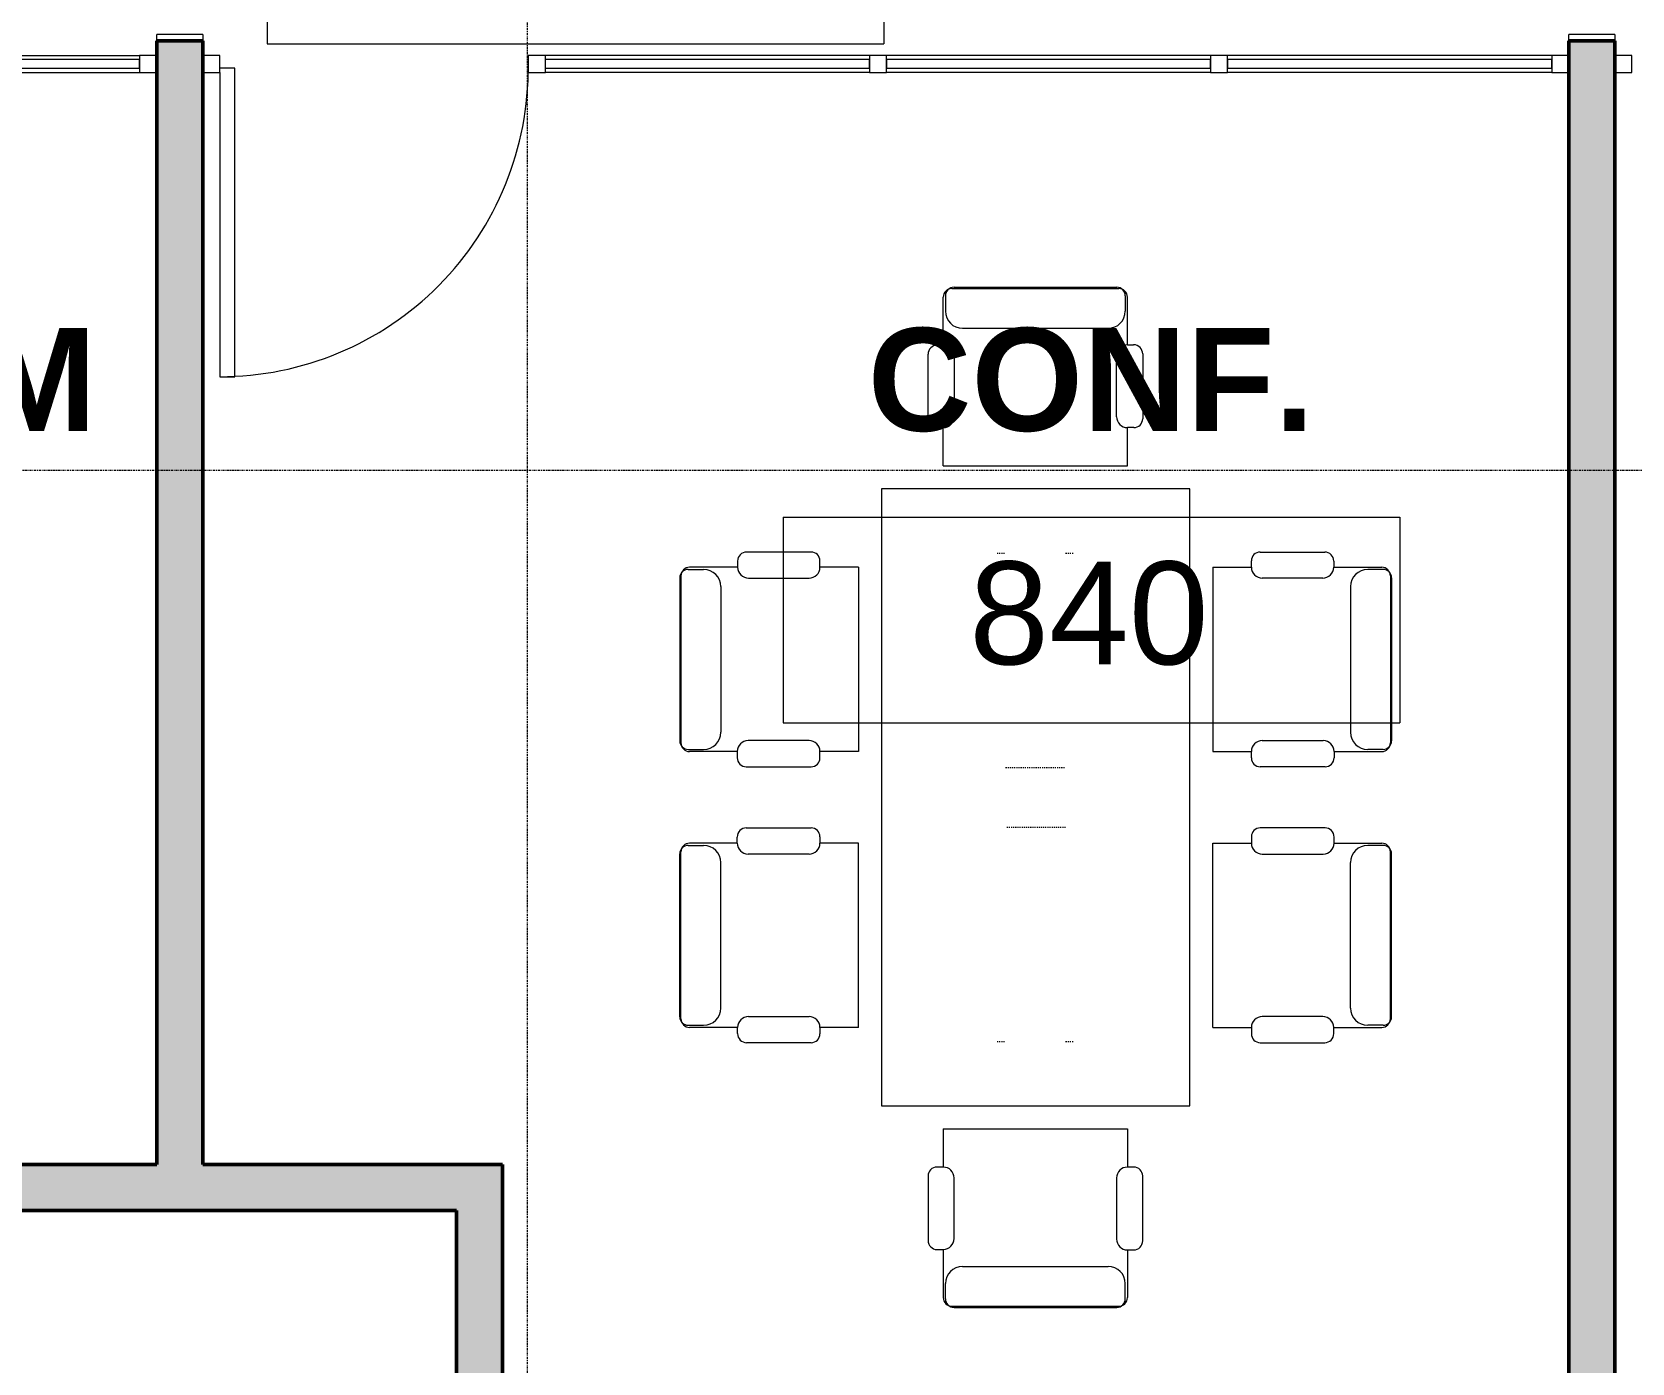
# Model space of a CAD drawing. Header units: inches. Extents: x -956 to 1409, y -1111 to 895.
# Drawn here: x -140.8 to 46, y -907.9 to -752.6 of the extents above; entities that cross this region are included whole.
import ezdxf

# ---------------------------------------------------------------- set-up
doc = ezdxf.new("R2010")
doc.units = ezdxf.units.IN
doc.header["$MEASUREMENT"] = 0
for name, pattern in [('Dash', [0.25, 0.125, -0.125]), ('Dash_2_', [0.25, 0.125, -0.125]), ('Grid Line 1_4_', [0.4375, 0.25, -0.0625, 0.0625, -0.0625])]:
    doc.linetypes.add(name, pattern=pattern)
for name, color, linetype, lineweight in [('A-AREA-IDEN', 2, 'Continuous', 9), ('A-DOOR', 31, 'Continuous', 13), ('A-GLAZ-CURT', 52, 'Continuous', 9), ('A-GLAZ-CWMG', 51, 'Continuous', 9), ('A-WALL-PATT', 111, 'Continuous', 13), ('I-FURN', 30, 'Continuous', 9), ('I-FURN-HDLN', 30, 'Dash_2_', 9), ('I-WALL', 2, 'Continuous', 13), ('S-GRID', 1, 'Continuous', 9)]:
    doc.layers.add(name, color=color, linetype=linetype, lineweight=lineweight)
doc.styles.add('Arial_3', font='arial.ttf', dxfattribs={"height": 12})
doc.styles.add('Arial_B', font='arialbd.ttf', dxfattribs={"height": 12})

# ---------------------------------------------------------------- blocks, each defined once
blk = doc.blocks.new('Basic Wall _ Metal Stud - 5 3_8_ - Acoustic Plywood Face Pattern to deck - ___-2776639-8TH FLOOR TELECOM UNDERFLOOR ROUTING PLAN')
at = {"layer": 'I-WALL', "color": 253}
for p, q in [((-126.23, -753.62), (-126.23, -752.87)), ((-120.85, -752.87), (-126.23, -752.87)), ((-120.85, -752.87), (-120.85, -753.62)), ((38.65, -753.62), (38.65, -752.87)), ((44.02, -752.87), (38.65, -752.87)), ((44.02, -752.87), (44.02, -753.62))]:
    blk.add_line(p, q, dxfattribs=at)
blk = doc.blocks.new('Curtain Wall-Store Front-Sgl w swing _ Bar - Store Front Door-3130017-8TH FLOOR TELECOM UNDERFLOOR ROUTING PLAN')
at = {"layer": 'A-DOOR', "color": 133, "lineweight": 20}
for p, q in [((-16.25, -0.5), (-18, -0.5)), ((-18, -1), (-18, -36.5)), ((-16.25, -36.5), (-16.25, -0.5)), ((-18, -36.5), (-16.25, -36.5))]:
    blk.add_line(p, q, dxfattribs=at)
at = {"layer": 'A-DOOR', "color": 53, "lineweight": 9}
blk.add_arc((-18, -0.5), 36, 270, 0.5, dxfattribs=at)
blk = doc.blocks.new('System Panel - Glazed Centered-2815569-8TH FLOOR TELECOM UNDERFLOOR ROUTING PLAN')
at = {"layer": 'A-GLAZ-CURT', "color": 253, "lineweight": 13}
for p, q in [((18.92, 0.5), (-18.92, 0.5)), ((-18.92, 0.5), (-18.92, -0.5)), ((18.92, -0.5), (18.92, 0.5)), ((-18.92, -0.5), (18.92, -0.5))]:
    blk.add_line(p, q, dxfattribs=at)
blk = doc.blocks.new('Rectangular Mullion - 2_ x 2_ Office Front-2815567-8TH FLOOR TELECOM UNDERFLOOR ROUTING PLAN')
at = {"layer": 'A-GLAZ-CWMG', "color": 53}
for p, q in [((-43.02, -755.31), (-80.85, -755.31)), ((-43.02, -757.31), (-80.85, -757.31))]:
    blk.add_line(p, q, dxfattribs=at)
blk = doc.blocks.new('Rectangular Mullion - 2_ x 2_ Office Front-2125594-8TH FLOOR TELECOM UNDERFLOOR ROUTING PLAN')
at = {"layer": 'A-GLAZ-CWMG', "color": 133, "lineweight": 20}
for p, q in [((-2, 1), (0, 1)), ((-2, -1), (-2, 1)), ((0, 1), (0, -1)), ((0, -1), (-2, -1))]:
    blk.add_line(p, q, dxfattribs=at)
blk = doc.blocks.new('Rectangular Mullion - 2_ x 2_ Office Front-2815608-8TH FLOOR TELECOM UNDERFLOOR ROUTING PLAN')
at = {"layer": 'A-GLAZ-CWMG', "color": 133, "lineweight": 20}
for p, q in [((0, 1), (-2, 1)), ((-2, 1), (-2, -1)), ((0, -1), (0, 1)), ((-2, -1), (0, -1))]:
    blk.add_line(p, q, dxfattribs=at)
blk = doc.blocks.new('Rectangular Mullion - 2_ x 2_ Office Front-1475611-8TH FLOOR TELECOM UNDERFLOOR ROUTING PLAN')
at = {"layer": 'A-GLAZ-CWMG', "color": 133, "lineweight": 20}
for p, q in [((-1, 1), (1, 1)), ((-1, -1), (-1, 1)), ((1, 1), (1, -1)), ((1, -1), (-1, -1))]:
    blk.add_line(p, q, dxfattribs=at)
blk = doc.blocks.new('Rectangular Mullion - 2_ x 2_ Office Front-2806403-8TH FLOOR TELECOM UNDERFLOOR ROUTING PLAN')
at = {"layer": 'A-GLAZ-CWMG', "color": 133, "lineweight": 20}
for p, q in [((0, 1), (-2, 1)), ((-2, 1), (-2, -1)), ((0, -1), (0, 1)), ((-2, -1), (0, -1))]:
    blk.add_line(p, q, dxfattribs=at)
blk = doc.blocks.new('Table-Rectangular - 72_ x 36_-3134037-8TH FLOOR TELECOM UNDERFLOOR ROUTING PLAN')
at = {"layer": 'I-FURN', "color": 53}
for p, q in [((36, 18), (-36, 18)), ((-36, 18), (-36, -18)), ((36, -18), (36, 18)), ((-36, -18), (36, -18))]:
    blk.add_line(p, q, dxfattribs=at)
at = {"layer": 'I-FURN-HDLN', "color": 53, "linetype": 'Dash'}
for p, q in [((-28.5, 3.5), (-28.5, 4.5)), ((28.5, 3.5), (28.5, 4.5)), ((-3.5, -3.5), (-3.5, 3.5)), ((3.5, 3.5), (3.5, -3.5)), ((-28.5, -4.5), (-28.5, -3.5)), ((28.5, -4.5), (28.5, -3.5))]:
    blk.add_line(p, q, dxfattribs=at)
blk = doc.blocks.new('Chair-Task Arms - Chair-Task Arms-1500764-8TH FLOOR TELECOM UNDERFLOOR ROUTING PLAN')
at = {"layer": 'I-FURN', "color": 53}
for p, q in [((-5.2, 11.1), (-5.2, 6.62)), ((-5.2, 11.1), (16.3, 11.1)), ((16.3, 11.1), (16.3, 6.62)), ((-5.2, 6.62), (-5.95, 6.62)), ((17.05, 6.62), (16.3, 6.62)), ((-6.98, 5.59), (-6.98, -1.94)), ((-3.93, -1.72), (-3.93, 5.35)), ((15.03, 5.35), (15.03, -1.77)), ((18.08, -1.98), (18.08, 5.59)), ((-5.92, -3), (-5.2, -3)), ((-5.2, -3), (-5.2, -8.61)), ((16.3, -3.04), (17.02, -3.04)), ((16.3, -3.04), (16.3, -8.61)), ((-2.95, -4.97), (14.05, -4.97)), ((-4.95, -8.75), (-4.95, -6.97)), ((16.05, -8.75), (16.05, -6.97)), ((-4.2, -9.61), (15.3, -9.61)), ((-3.95, -9.75), (15.05, -9.75))]:
    blk.add_line(p, q, dxfattribs=at)
for centre, radius, start, end in [((-5.95, 5.59), 1.03, 90, 180), ((-5.2, 5.35), 1.27, 360, 90), ((16.3, 5.35), 1.27, 90, 180), ((17.05, 5.59), 1.03, 0, 90), ((-5.2, -1.72), 1.27, 270, 0), ((16.3, -1.77), 1.27, 180, 270), ((-5.92, -1.94), 1.06, 180, 270), ((17.02, -1.98), 1.06, 270, 0), ((-2.95, -6.97), 2, 90, 180), ((14.05, -6.97), 2, 0, 90), ((-4.2, -8.61), 1, 180, 270), ((-3.95, -8.75), 1, 180, 270), ((15.05, -8.75), 1, 270, 0), ((15.3, -8.61), 1, 270, 0)]:
    blk.add_arc(centre, radius, start, end, dxfattribs=at)
blk = doc.blocks.new('Chair-Task Arms - Chair-Task Arms-3134206-8TH FLOOR TELECOM UNDERFLOOR ROUTING PLAN')
at = {"layer": 'I-FURN', "color": 53}
for p, q in [((-4.2, 9.61), (15.3, 9.61)), ((-3.95, 9.75), (15.05, 9.75)), ((-5.2, 3), (-5.2, 8.61)), ((-4.95, 8.75), (-4.95, 6.97)), ((16.05, 8.75), (16.05, 6.97)), ((16.3, 3.04), (16.3, 8.61)), ((-2.95, 4.97), (14.05, 4.97)), ((-6.98, -5.59), (-6.98, 1.94)), ((-5.92, 3), (-5.2, 3)), ((16.3, 3.04), (17.02, 3.04)), ((18.08, 1.98), (18.08, -5.59)), ((-3.93, 1.72), (-3.93, -5.35)), ((15.03, -5.35), (15.03, 1.77)), ((-5.2, -6.62), (-5.95, -6.62)), ((-5.2, -11.1), (-5.2, -6.62)), ((16.3, -11.1), (16.3, -6.62)), ((17.05, -6.62), (16.3, -6.62)), ((-5.2, -11.1), (16.3, -11.1))]:
    blk.add_line(p, q, dxfattribs=at)
for centre, radius, start, end in [((-4.2, 8.61), 1, 90, 180), ((-3.95, 8.75), 1, 90, 180), ((15.05, 8.75), 1, 360, 90), ((15.3, 8.61), 1, 360, 90), ((-2.95, 6.97), 2, 180, 270), ((14.05, 6.97), 2, 270, 360), ((-5.92, 1.94), 1.06, 90, 180), ((-5.2, 1.72), 1.27, 360, 90), ((16.3, 1.77), 1.27, 90, 180), ((17.02, 1.98), 1.06, 360, 90), ((-5.95, -5.59), 1.03, 180, 270), ((-5.2, -5.35), 1.27, 270, 0), ((16.3, -5.35), 1.27, 180, 270), ((17.05, -5.59), 1.03, 270, 360)]:
    blk.add_arc(centre, radius, start, end, dxfattribs=at)
blk = doc.blocks.new('System Panel - Glazed Centered-3487087-8TH FLOOR TELECOM UNDERFLOOR ROUTING PLAN')
at = {"layer": 'A-GLAZ-CURT', "color": 253, "lineweight": 13}
for p, q in [((17.5, 0.5), (-17.5, 0.5)), ((-17.5, 0.5), (-17.5, -0.5)), ((17.5, -0.5), (17.5, 0.5)), ((-17.5, -0.5), (17.5, -0.5))]:
    blk.add_line(p, q, dxfattribs=at)
blk = doc.blocks.new('Rectangular Mullion - 2_ x 2_ Office Front-3525589-8TH FLOOR TELECOM UNDERFLOOR ROUTING PLAN')
at = {"layer": 'A-GLAZ-CWMG', "color": 53}
for p, q in [((-163.23, -755.31), (-128.23, -755.31)), ((-163.23, -757.31), (-128.23, -757.31))]:
    blk.add_line(p, q, dxfattribs=at)
blk = doc.blocks.new('Rectangular Mullion - 2_ x 2_ Office Front-3525593-8TH FLOOR TELECOM UNDERFLOOR ROUTING PLAN')
at = {"layer": 'A-GLAZ-CWMG', "color": 133, "lineweight": 20}
for p, q in [((0, 1), (-2, 1)), ((-2, 1), (-2, -1)), ((0, -1), (0, 1)), ((-2, -1), (0, -1))]:
    blk.add_line(p, q, dxfattribs=at)
blk = doc.blocks.new('18433_1 - AEO NY - CENTRAL_rvt-1-8TH FLOOR TELECOM UNDERFLOOR ROUTING PLAN')
at = {"layer": 'A-WALL-PATT', "lineweight": 5}
h = blk.add_hatch(color=9, dxfattribs=at)
h.paths.add_polyline_path([(188.77, -758.99), (188.77, -753.62), (156.02, -753.62), (156.02, -758.99), (178.6, -758.99)], flags=0)
h.paths.add_polyline_path([(44.02, -758.99), (44.02, -753.62), (38.65, -753.62), (38.65, -758.99)], flags=0)
h.paths.add_polyline_path([(-120.85, -758.99), (-120.85, -753.62), (-126.23, -753.62), (-126.23, -758.99)], flags=0)
h.paths.add_polyline_path([(-240.23, -758.99), (-240.23, -753.62), (-245.6, -753.62), (-245.6, -758.99)], flags=0)
at = {"layer": 'A-WALL-PATT'}
for points in [[(-120.85, -884.74), (-120.85, -758.99), (-126.23, -758.99), (-126.23, -884.74)], [(44.02, -933.87), (44.02, -758.99), (38.65, -758.99), (38.65, -933.87)], [(-91.23, -890.12), (-85.85, -890.12), (-85.85, -884.74), (-357.91, -884.74), (-357.91, -890.12), (-130.77, -890.12)], [(-85.85, -938.12), (-85.85, -890.12), (-91.23, -890.12), (-91.23, -938.12)]]:
    blk.add_hatch(color=253, dxfattribs=at).paths.add_polyline_path(points, flags=0)
at = {"layer": 'I-WALL', "color": 213, "lineweight": 50}
for p, q in [((-120.85, -753.62), (-126.23, -753.62)), ((-126.23, -753.62), (-126.23, -758.99)), ((-120.85, -758.99), (-120.85, -753.62)), ((44.02, -753.62), (38.65, -753.62)), ((38.65, -753.62), (38.65, -758.99)), ((44.02, -758.99), (44.02, -753.62)), ((-126.23, -758.99), (-126.23, -884.74)), ((-120.85, -884.74), (-120.85, -758.99)), ((38.65, -758.99), (38.65, -933.87)), ((44.02, -933.87), (44.02, -758.99)), ((-126.23, -884.74), (-240.23, -884.74)), ((-85.85, -884.74), (-120.85, -884.74)), ((-85.85, -890.12), (-85.85, -884.74)), ((-357.91, -890.12), (-91.23, -890.12)), ((-91.23, -890.12), (-91.23, -938.12)), ((-85.85, -933.87), (-85.85, -890.12))]:
    blk.add_line(p, q, dxfattribs=at)
at = {"layer": 'S-GRID', "linetype": 'Grid Line 1_4_'}
for p, q in [((-82.98, -529.37), (-82.98, -1087.29)), ((444.9, -803.74), (-904.42, -803.74))]:
    blk.add_line(p, q, dxfattribs=at)
at = {"color": 53, "lineweight": 9}
for name, p in [('Basic Wall _ Metal Stud - 5 3_8_ - Acoustic Plywood Face Pattern to deck - ___-2776639-8TH FLOOR TELECOM UNDERFLOOR ROUTING PLAN', (0, 0)), ('Rectangular Mullion - 2_ x 2_ Office Front-3525589-8TH FLOOR TELECOM UNDERFLOOR ROUTING PLAN', (0, 0)), ('Rectangular Mullion - 2_ x 2_ Office Front-3525593-8TH FLOOR TELECOM UNDERFLOOR ROUTING PLAN', (-126.23, -756.31)), ('Curtain Wall-Store Front-Sgl w swing _ Bar - Store Front Door-3130017-8TH FLOOR TELECOM UNDERFLOOR ROUTING PLAN', (-100.85, -756.31)), ('Rectangular Mullion - 2_ x 2_ Office Front-2815567-8TH FLOOR TELECOM UNDERFLOOR ROUTING PLAN', (0, 0)), ('System Panel - Glazed Centered-2815569-8TH FLOOR TELECOM UNDERFLOOR ROUTING PLAN', (-61.94, -756.31)), ('Rectangular Mullion - 2_ x 2_ Office Front-2815567-8TH FLOOR TELECOM UNDERFLOOR ROUTING PLAN', (39.83, 0)), ('System Panel - Glazed Centered-2815569-8TH FLOOR TELECOM UNDERFLOOR ROUTING PLAN', (-22.1, -756.31)), ('Rectangular Mullion - 2_ x 2_ Office Front-2815567-8TH FLOOR TELECOM UNDERFLOOR ROUTING PLAN', (79.67, 0)), ('System Panel - Glazed Centered-2815569-8TH FLOOR TELECOM UNDERFLOOR ROUTING PLAN', (17.73, -756.31)), ('Chair-Task Arms - Chair-Task Arms-3134206-8TH FLOOR TELECOM UNDERFLOOR ROUTING PLAN', (-29.19, -792.13)), ('Chair-Task Arms - Chair-Task Arms-1500764-8TH FLOOR TELECOM UNDERFLOOR ROUTING PLAN', (-29.19, -891.67))]:
    blk.add_blockref(name, p, dxfattribs=at)
for name, p, rotation in [('System Panel - Glazed Centered-3487087-8TH FLOOR TELECOM UNDERFLOOR ROUTING PLAN', (-145.73, -756.31), 180), ('Rectangular Mullion - 2_ x 2_ Office Front-2815608-8TH FLOOR TELECOM UNDERFLOOR ROUTING PLAN', (-120.85, -756.31), 180), ('Rectangular Mullion - 2_ x 2_ Office Front-2806403-8TH FLOOR TELECOM UNDERFLOOR ROUTING PLAN', (44.02, -756.31), 180), ('Table-Rectangular - 72_ x 36_-3134037-8TH FLOOR TELECOM UNDERFLOOR ROUTING PLAN', (-23.61, -841.9), 270.0000000000001), ('Chair-Task Arms - Chair-Task Arms-1500764-8TH FLOOR TELECOM UNDERFLOOR ROUTING PLAN', (-55.41, -820.25), 269.9999999999999), ('Chair-Task Arms - Chair-Task Arms-3134206-8TH FLOOR TELECOM UNDERFLOOR ROUTING PLAN', (8.2, -820.25), 270.0000000000001), ('Chair-Task Arms - Chair-Task Arms-3134206-8TH FLOOR TELECOM UNDERFLOOR ROUTING PLAN', (-55.41, -863.55), 90.0000000000001), ('Chair-Task Arms - Chair-Task Arms-1500764-8TH FLOOR TELECOM UNDERFLOOR ROUTING PLAN', (8.2, -863.55), 89.9999999999999)]:
    blk.add_blockref(name, p, dxfattribs=dict(at, rotation=rotation))
at = {"color": 53, "lineweight": 9, "extrusion": (0, 0, -1), "rotation": 180}
for name, p in [('Rectangular Mullion - 2_ x 2_ Office Front-1475611-8TH FLOOR TELECOM UNDERFLOOR ROUTING PLAN', (81.85, -756.31)), ('Rectangular Mullion - 2_ x 2_ Office Front-1475611-8TH FLOOR TELECOM UNDERFLOOR ROUTING PLAN', (42.02, -756.31)), ('Rectangular Mullion - 2_ x 2_ Office Front-1475611-8TH FLOOR TELECOM UNDERFLOOR ROUTING PLAN', (2.19, -756.31)), ('Rectangular Mullion - 2_ x 2_ Office Front-2125594-8TH FLOOR TELECOM UNDERFLOOR ROUTING PLAN', (-38.65, -756.31))]:
    blk.add_blockref(name, p, dxfattribs=at)
blk = doc.blocks.new('Room Tag - Room Tag-84095-8TH FLOOR TELECOM UNDERFLOOR ROUTING PLAN')
at = {"layer": 'A-AREA-IDEN'}
for p, q in [((-0.375, -0.0625), (-0.375, -0.3125)), ((-0.375, -0.0625), (0.375, -0.0625)), ((0.375, -0.0625), (0.375, -0.3125)), ((-0.375, -0.3125), (0.375, -0.3125))]:
    blk.add_line(p, q, dxfattribs=at)

msp = doc.modelspace()

# ---------------------------------------------------------------- block references
at = {"lineweight": 5}
msp.add_blockref('18433_1 - AEO NY - CENTRAL_rvt-1-8TH FLOOR TELECOM UNDERFLOOR ROUTING PLAN', (0, 0), dxfattribs=at)

# ---------------------------------------------------------------- next in the draw order: block references
at = {"layer": 'A-AREA-IDEN', "xscale": 95.99999999999994, "yscale": 95.99999999999994, "zscale": 95.99999999999994}
for p in [(-77.32, -723.98), (-17.09, -803.2)]:
    msp.add_blockref('Room Tag - Room Tag-84095-8TH FLOOR TELECOM UNDERFLOOR ROUTING PLAN', p, dxfattribs=at)

# ---------------------------------------------------------------- next in the draw order: texts
at = {"layer": 'A-AREA-IDEN', "char_height": 12, "attachment_point": 1}
for s, insert, width, style in [('INT. ROOM', (-221.72, -787.13), 107.262, 'Arial_B'), ('CONF.', (-43.21, -787.13), 63.024, 'Arial_B'), ('840', (-31.37, -814.38), 33.633, 'Arial_3')]:
    msp.add_mtext(s, dxfattribs=dict(at, insert=insert, width=width, style=style))

doc.saveas('drawing.dxf')
